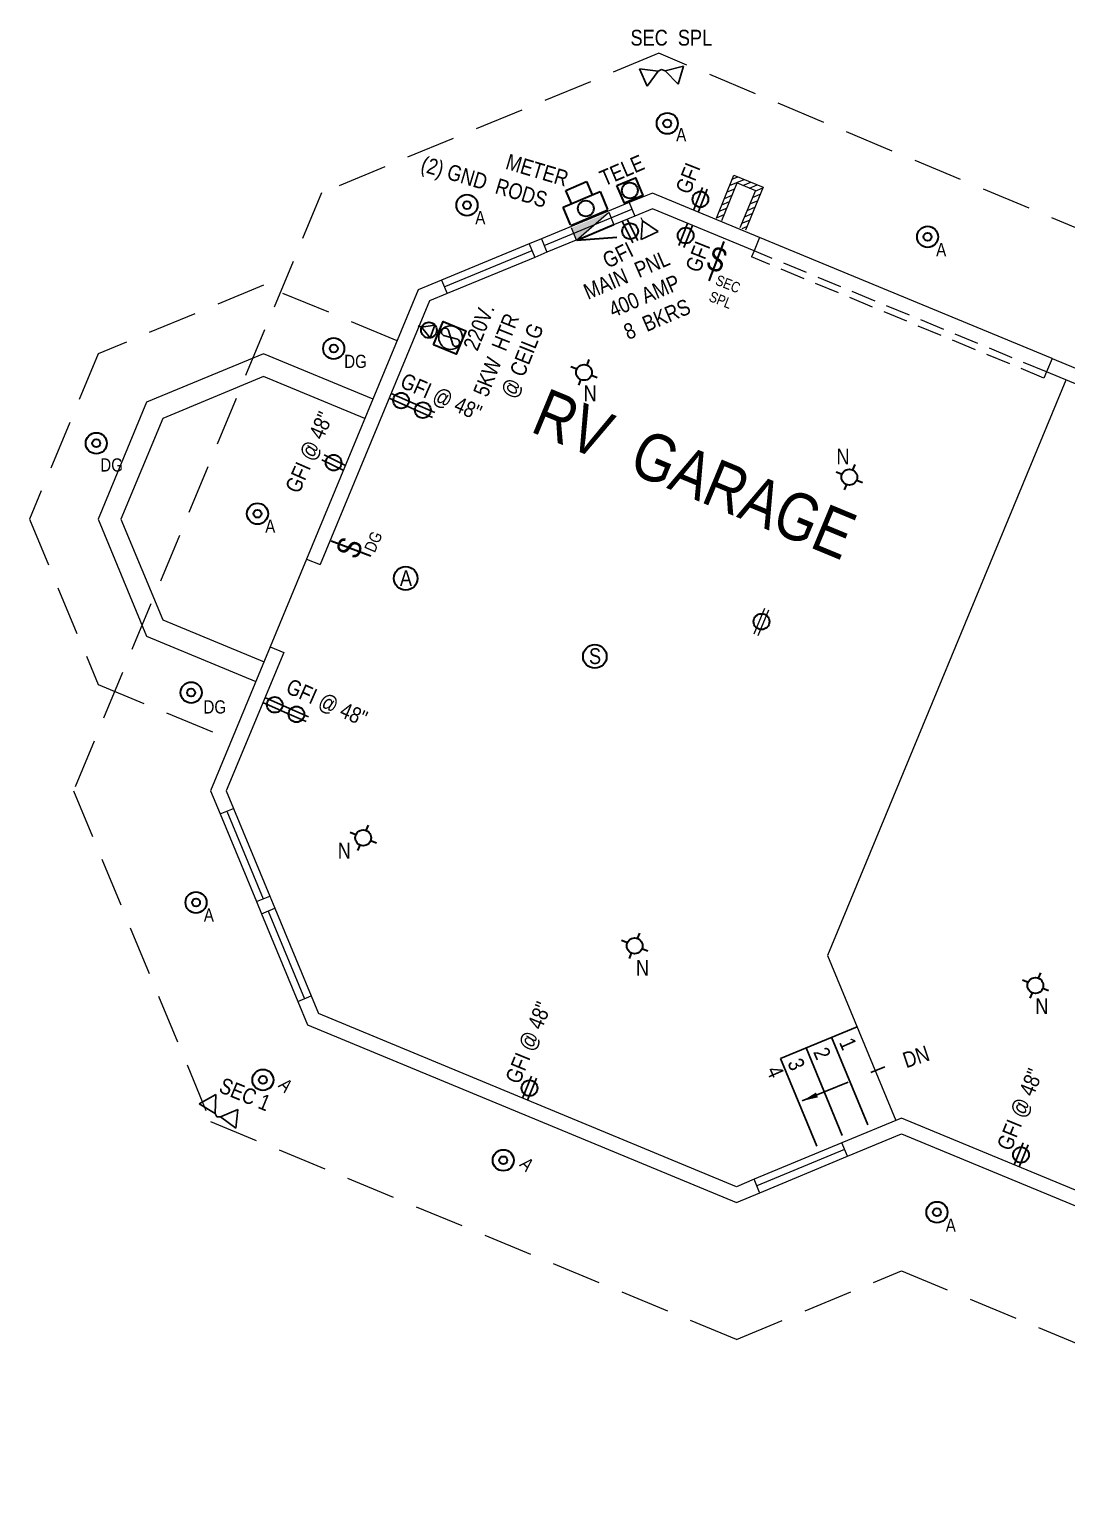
# Model space of a CAD drawing. Header units: inches. Extents: x 2775 to 14269, y 3098 to 7295.
# Drawn here: x 11877 to 12270, y 3803 to 4364 of the extents above; entities that cross this region are included whole.
import ezdxf

# ---------------------------------------------------------------- set-up
doc = ezdxf.new("R2010")
doc.units = ezdxf.units.IN
doc.header["$LTSCALE"] = 0.5
doc.header["$MEASUREMENT"] = 0
doc.linetypes.add('HIDDEN', pattern=[0.375, 0.25, -0.125])
for name, color, linetype, lineweight in [('ELEC', 6, 'CONTINUOUS', 30), ('FOUNDATION', 250, 'CONTINUOUS', 9), ('MASONRY', 250, 'HIDDEN', 9), ('ROOFLINE', 250, 'HIDDEN', 9), ('ROOM TEXT', 252, 'CONTINUOUS', 20), ('WALLS', 250, 'CONTINUOUS', 9), ('WINDOWS', 250, 'CONTINUOUS', 9)]:
    doc.layers.add(name, color=color, linetype=linetype, lineweight=lineweight)
doc.layers.add('ELECTRICAL', color=1, linetype='CONTINUOUS')
doc.layers.add('STAIRS', color=250, linetype='CONTINUOUS')
doc.styles.add('ARCHENT', font='technical.ttf', dxfattribs={"height": 6})
doc.styles.add('ARCHENTLTD', font='technical.ttf', dxfattribs={"height": 6})
doc.dimstyles.new('ARCHENTLTD', dxfattribs={"dimtxt": 12, "dimasz": 6, "dimexe": 9, "dimexo": 3, "dimgap": 1, "dimtad": 0, "dimdec": 4, "dimzin": 1, "dimdsep": 46, "dimlunit": 4, "dimtxsty": 'ARCHENT', "dimcen": 6, "dimaunit": 1, "dimadec": 5, "dimazin": 0, "dimtfac": 1, "dimtdec": 4, "dimtofl": 0, "dimtmove": 0, "dimatfit": 3, "dimfxl": 0, "dimfrac": 2, "dimtolj": 1, "dimtzin": 0, "dimarcsym": 0})

msp = doc.modelspace()

# ---------------------------------------------------------------- hatches: boundary and pattern name
at = {"layer": 'ELEC', "linetype": 'Continuous', "lineweight": 9, "ltscale": 50}
msp.add_hatch(color=1, dxfattribs=at).paths.add_polyline_path([(12096.85, 4294.52), (12082.81, 4288.7), (12084.75, 4284.04), (12084.75, 4284.04)])
at = {"layer": 'MASONRY', "lineweight": 9, "ltscale": 75}
h = msp.add_hatch(dxfattribs=at)
h.set_pattern_fill('ANSI31', color=256, scale=15, angle=22.5, style=0)
h.set_pattern_definition([(202.555994, (5192.9697, 16149.9798), (-0.719224, 1.73157207), [])])
h.paths.add_polyline_path([(12139.86, 4291.85), (12137.43, 4291.85), (12144.22, 4308.58), (12155.32, 4304.01), (12148.46, 4287.31), (12146.73, 4289.03), (12152.39, 4302.79), (12145.46, 4305.64)])

# ---------------------------------------------------------------- linework, layer by layer
at = {"layer": 'ELEC', "color": 1}
for p, q in [((12080.54, 4302.85, 27877.39), (12088.42, 4306.15, 27877.39)), ((12088.42, 4306.15, 27877.39), (12090.53, 4301.13, 27877.39)), ((12079.51, 4296.5, 27877.39), (12093.53, 4302.38, 27877.39)), ((12082.65, 4297.82, 27877.39), (12080.54, 4302.85, 27877.39)), ((12093.53, 4302.38, 27877.39), (12096.36, 4295.63, 27877.39)), ((12082.34, 4289.75, 27877.39), (12079.51, 4296.5, 27877.39)), ((12082.41, 4289.52), (12096.42, 4295.4)), ((12084.7, 4283.99), (12098.71, 4289.87)), ((12084.7, 4284), (12099.86, 4285.14))]:
    msp.add_line(p, q, dxfattribs=at)
at = {"layer": 'ELEC', "color": 1, "linetype": 'Continuous', "lineweight": 9, "ltscale": 50}
msp.add_line((12084.57, 4283.97), (12096.67, 4294.45), dxfattribs=at)
at = {"layer": 'ELEC', "color": 1, "lineweight": 20}
for p, q in [((12096.84, 4294.54), (12098.8, 4289.83)), ((12084.58, 4283.96), (12082.64, 4288.62))]:
    msp.add_line(p, q, dxfattribs=at)
at = {"layer": 'ELEC', "color": 7, "linetype": 'Continuous', "ltscale": 150}
for p, q in [((12088.58, 4236.58), (12089.44, 4238.66)), ((12084.67, 4234.97), (12082.5, 4235.86)), ((12092.45, 4231.75), (12090.21, 4232.67)), ((12085.43, 4228.96), (12086.29, 4231.03)), ((12190.03, 4198.92), (12189.18, 4196.85)), ((12183.01, 4196.13), (12185.25, 4195.21)), ((12190.8, 4192.91), (12192.96, 4192.02)), ((12186.89, 4191.3), (12186.03, 4189.22)), ((12000.99, 4058.45), (11998.82, 4059.35)), ((12004.9, 4060.06), (12005.76, 4062.15)), ((12001.75, 4052.45), (12002.6, 4054.52)), ((12008.77, 4055.23), (12006.53, 4056.16)), ((12107.77, 4019.09), (12108.63, 4021.18)), ((12103.86, 4017.48), (12101.69, 4018.38)), ((12104.62, 4011.48), (12105.48, 4013.55)), ((12111.64, 4014.26), (12109.4, 4015.19)), ((12255.78, 4002.44), (12253.61, 4003.33)), ((12259.68, 4004.05), (12260.55, 4006.13)), ((12256.54, 3996.44), (12257.39, 3998.5)), ((12263.56, 3999.22), (12261.32, 4000.14))]:
    msp.add_line(p, q, dxfattribs=at)
at = {"layer": 'ELEC', "color": 7, "linetype": 'Continuous', "lineweight": 9, "ltscale": 150}
for p, q in [((12151.99, 4134.72), (12155.99, 4144.41)), ((12153.43, 4134.01), (12157.44, 4143.71))]:
    msp.add_line(p, q, dxfattribs=at)
at = {"layer": 'ELEC', "color": 1}
for points in [[(12099.92, 4304.73), (12106.94, 4307.63), (12109.74, 4300.86), (12102.72, 4297.96)], [(12030.39, 4244.27), (12034.07, 4253.14), (12042.68, 4249.57), (12039.01, 4240.7)]]:
    msp.add_lwpolyline(points, close=True, dxfattribs=at)
at = {"layer": 'ELEC', "color": 4, "linetype": 'Continuous', "ltscale": 7.5}
for centre in [(12118.99, 4328.24), (12043.08, 4297.24), (12217.66, 4285.23), (11992.56, 4242.86), (11902.55, 4206.93), (11963.66, 4180.22), (11938.51, 4112.39), (11940.37, 4032.78), (11965.71, 3965.48), (12056.82, 3935), (12221.22, 3915.29)]:
    msp.add_circle(centre, 4, dxfattribs=at)
at = {"layer": 'ELEC', "color": 4, "linetype": 'Continuous'}
for centre in [(12118.99, 4328.24), (12043.08, 4297.24), (12217.66, 4285.23), (11992.56, 4242.86), (11902.55, 4206.93), (11963.66, 4180.22), (11938.51, 4112.39), (11940.37, 4032.78), (11965.71, 3965.48), (12056.82, 3935), (12221.22, 3915.29)]:
    msp.add_circle(centre, 1.5, dxfattribs=at)
at = {"layer": 'ELEC', "color": 1}
for centre in [(12104.79, 4302.81, 2064.64), (12088.12, 4295.94, 44589.53)]:
    msp.add_circle(centre, 3, dxfattribs=at)
at = {"layer": 'ELEC', "color": 7, "linetype": 'Continuous', "ltscale": 7.5}
for centre in [(12087.44, 4233.8), (12188.03, 4194.08), (12003.75, 4057.29), (12106.63, 4016.32), (12258.54, 4001.28)]:
    msp.add_circle(centre, 3, dxfattribs=at)
at = {"layer": 'ELEC', "color": 7, "linetype": 'Continuous', "lineweight": 30, "ltscale": 7.5}
msp.add_circle((12154.72, 4139.3), 3, dxfattribs=at)
at = {"layer": 'ELECTRICAL', "color": 7, "linetype": 'Continuous', "ltscale": 0.375}
for p, q in [((12118.19, 4348.2), (12125.11, 4349.98)), ((12125.11, 4349.98), (12123.14, 4343.09)), ((12108.49, 4348.91), (12115.57, 4348.11)), ((12111.35, 4342.33), (12108.49, 4348.91)), ((12115.57, 4348.11), (12111.35, 4342.33)), ((12123.14, 4343.09), (12118.19, 4348.2)), ((11947.83, 3959.89), (11941.54, 3956.44)), ((11947.63, 3952.74), (11947.83, 3959.89)), ((11941.54, 3956.44), (11947.63, 3952.74)), ((11956.23, 3954.29), (11949.7, 3951.44)), ((11949.7, 3951.44), (11955.43, 3947.17)), ((11955.43, 3947.17), (11956.23, 3954.29))]:
    msp.add_line(p, q, dxfattribs=at)
at = {"layer": 'ELECTRICAL', "color": 7, "linetype": 'Continuous', "ltscale": 0.75}
for p, q in [((12116.86, 4348.72), (12115.57, 4348.11)), ((12116.86, 4348.72), (12118.19, 4348.2)), ((11948.27, 3951.47), (11947.63, 3952.74)), ((11948.27, 3951.47), (11949.7, 3951.44))]:
    msp.add_line(p, q, dxfattribs=at)
at = {"layer": 'ELECTRICAL', "color": 1, "linetype": 'Continuous', "ltscale": 0.75}
for p, q in [((12129, 4295.61), (12132.3, 4303.99)), ((12130.86, 4294.88), (12134.16, 4303.25)), ((12102.02, 4290.96), (12106, 4282.89)), ((12103.81, 4291.85), (12107.8, 4283.77)), ((12109.63, 4291.3), (12109.07, 4284.2)), ((12109.63, 4291.3), (12115.54, 4287.29)), ((12109.63, 4291.3), (12115.54, 4287.29)), ((12123.39, 4281.92), (12126.7, 4290.3)), ((12125.26, 4281.19), (12128.56, 4289.57)), ((12115.54, 4287.29), (12109.07, 4284.2)), ((12024.52, 4251.41), (12025.86, 4250.91)), ((12025.86, 4250.91), (12030.93, 4251.77)), ((12025.86, 4250.91), (12029.13, 4246.91)), ((12030.93, 4251.77), (12029.13, 4246.91)), ((12036.07, 4249.75), (12037.7, 4244.33)), ((12034.18, 4247.86), (12039.46, 4246.37)), ((12013.58, 4223.99), (12021.81, 4220.36)), ((12014.38, 4225.82), (12022.62, 4222.19)), ((12022.62, 4222.19), (12030.86, 4218.57)), ((12021.81, 4220.36), (12030.05, 4216.73)), ((11996.11, 4196.69), (11988.05, 4200.69)), ((11997, 4198.48), (11988.94, 4202.49)), ((11965.67, 4108.63), (11973.9, 4105)), ((11966.47, 4110.46), (11974.71, 4106.83)), ((11973.9, 4105), (11982.14, 4101.37)), ((11974.71, 4106.83), (11982.95, 4103.21)), ((12064.16, 3958.57), (12067.56, 3966.91)), ((12066.01, 3957.82), (12069.41, 3966.15)), ((12250.48, 3933.23), (12253.89, 3941.57)), ((12252.34, 3932.48), (12255.74, 3940.81))]:
    msp.add_line(p, q, dxfattribs=at)
at = {"layer": 'ELECTRICAL', "color": 1, "linetype": 'Continuous', "lineweight": 9, "ltscale": 0.75}
msp.add_line((12109.01, 4292.59), (12109.63, 4291.3), dxfattribs=at)
at = {"layer": 'ELECTRICAL', "color": 1, "linetype": 'Continuous', "ltscale": 0.375}
for p, q in [((12109.07, 4284.2), (12109.63, 4291.3)), ((12109.63, 4291.3), (12115.54, 4287.29)), ((12115.54, 4287.29), (12109.07, 4284.2)), ((12025.86, 4250.91), (12030.93, 4251.77)), ((12029.13, 4246.91), (12025.86, 4250.91)), ((12030.93, 4251.77), (12029.13, 4246.91))]:
    msp.add_line(p, q, dxfattribs=at)
at = {"layer": 'ELECTRICAL', "color": 1, "linetype": 'Continuous', "lineweight": 30, "ltscale": 0.75}
for p, q in [((12140.43, 4283.51), (12134.73, 4268.58)), ((11991.64, 4169.89), (12006.58, 4164.18))]:
    msp.add_line(p, q, dxfattribs=at)
for centre, radius in [((12131.56, 4299.44), 2.98), ((12104.92, 4287.37), 2.98), ((12125.96, 4285.75), 2.98), ((12028.65, 4249.85), 2.98), ((12018.11, 4223.11), 2.98), ((12026.34, 4219.48), 2.98), ((11992.52, 4199.57), 2.98), ((12019.85, 4155.7), 4.48), ((11970.2, 4107.75), 2.98), ((11978.43, 4104.12), 2.98), ((12066.77, 3962.37), 2.98), ((12253.09, 3937.03), 2.98)]:
    msp.add_circle(centre, radius, dxfattribs=at)
at = {"layer": 'ELECTRICAL', "color": 1, "linetype": 'Continuous', "ltscale": 0.75}
msp.add_circle((12036.85, 4247.01), 4.48, dxfattribs=at)
at = {"layer": 'ELECTRICAL', "color": 7, "linetype": 'Continuous', "lineweight": 30, "ltscale": 0.75}
msp.add_circle((12091.54, 4126.09), 4.48, dxfattribs=at)
at = {"layer": 'ELECTRICAL', "color": 1, "linetype": 'Continuous', "ltscale": 0.75}
for centre, radius, start, end in [((12034.77, 4249.16), 1.43, 24.6746, 245.3254), ((12038.89, 4245.08), 1.41, 212.0012, 66.1622)]:
    msp.add_arc(centre, radius, start, end, dxfattribs=at)
for points in [[(12109.63, 4291.3), (12115.54, 4287.29), (12109.07, 4284.2), (12109.63, 4291.3)], [(12109.63, 4291.3), (12113.89, 4288.41), (12109.23, 4286.15), (12109.63, 4291.3)], [(12025.86, 4250.91), (12030.93, 4251.77), (12029.13, 4246.91), (12025.86, 4250.91)]]:
    msp.add_solid(points, dxfattribs=at)
at = {"layer": 'FOUNDATION', "lineweight": 9, "ltscale": 50}
msp.add_line((12264.85, 4239.04), (12154, 4284.99), dxfattribs=at)
at = {"layer": 'FOUNDATION', "lineweight": 9, "ltscale": 75}
msp.add_line((12151.89, 4279.91), (12150.93, 4277.6), dxfattribs=at)
at = {"layer": 'FOUNDATION', "linetype": 'HIDDEN', "lineweight": 9, "ltscale": 75}
for p, q in [((12261.79, 4231.65), (12150.93, 4277.6)), ((12262.74, 4233.96), (12151.89, 4279.91))]:
    msp.add_line(p, q, dxfattribs=at)
at = {"layer": 'FOUNDATION', "ltscale": 25}
for p, q in [((11965.96, 4240.85), (11921.62, 4222.49)), ((12007.45, 4223.67), (11965.96, 4240.85)), ((11965.96, 4232.2), (11927.74, 4216.36)), ((12004.38, 4216.28), (11965.96, 4232.2)), ((11921.62, 4222.49), (11903.25, 4178.14)), ((11927.74, 4216.36), (11911.91, 4178.14)), ((11903.25, 4178.14), (11921.62, 4133.79)), ((11911.91, 4178.14), (11927.74, 4139.92)), ((11982.3, 4163), (11968.49, 4129.75)), ((11927.74, 4139.92), (11966.14, 4124.01)), ((11921.62, 4133.79), (11963.07, 4116.62))]:
    msp.add_line(p, q, dxfattribs=at)
at = {"layer": 'FOUNDATION', "lineweight": 20, "ltscale": 75}
msp.add_line((12262.74, 4233.96), (12261.79, 4231.65), dxfattribs=at)
msp.add_line((12262.74, 4233.96), (12261.79, 4231.65), dxfattribs=at)
at = {"layer": 'FOUNDATION', "ltscale": 50}
msp.add_line((12270.13, 4230.89), (12179.68, 4012.67), dxfattribs=at)
at = {"layer": 'FOUNDATION', "ltscale": 75}
msp.add_line((12179.68, 4012.67), (12205.65, 3950.14), dxfattribs=at)
at = {"layer": 'MASONRY', "linetype": 'Continuous', "ltscale": 1.5}
for p, q in [((12137.62, 4292.32), (12144.22, 4308.58)), ((12144.22, 4308.58), (12155.32, 4304.01)), ((12155.32, 4304.01), (12148.64, 4287.75))]:
    msp.add_line(p, q, dxfattribs=at)
at = {"layer": 'ROOFLINE', "linetype": 'HIDDEN', "ltscale": 150}
for p, q in [((12115.85, 4354.82), (11987.9, 4301.86)), ((12593.36, 4154.73), (12115.85, 4354.82)), ((11987.9, 4301.86), (11893.92, 4075.16)), ((11893.92, 4075.16), (11945.86, 3949.7)), ((11945.86, 3949.7), (12145.24, 3867.06)), ((12145.24, 3867.06), (12207.79, 3893.09)), ((12207.79, 3893.09), (12424.32, 3803.34))]:
    msp.add_line(p, q, dxfattribs=at)
at = {"layer": 'ROOFLINE', "lineweight": 20, "ltscale": 150}
for p, q in [((11965.96, 4266.83), (11903.25, 4240.85)), ((12016.63, 4245.84), (11965.96, 4266.83)), ((11903.25, 4240.85), (11877.27, 4178.14)), ((11877.27, 4178.14), (11903.25, 4115.42)), ((11903.25, 4115.42), (11953.89, 4094.45))]:
    msp.add_line(p, q, dxfattribs=at)
at = {"layer": 'STAIRS', "linetype": 'Continuous', "ltscale": 50}
msp.add_line((12191.01, 3985.63), (12161.89, 3973.66), dxfattribs=at)
at = {"layer": 'STAIRS', "linetype": 'Continuous', "ltscale": 25}
for p, q in [((12181.3, 3981.68), (12195.04, 3948.44)), ((12171.59, 3977.67), (12185.34, 3944.4)), ((12161.89, 3973.66), (12175.65, 3940.37))]:
    msp.add_line(p, q, dxfattribs=at)
at = {"layer": 'WALLS', "ltscale": 1.5}
for p, q in [((12139.7, 4291.45), (12145.46, 4305.64)), ((12145.46, 4305.64), (12152.39, 4302.79)), ((12152.39, 4302.79), (12146.56, 4288.61))]:
    msp.add_line(p, q, dxfattribs=at)
at = {"layer": 'WALLS', "ltscale": 75}
for p, q in [((12113.35, 4301.84), (12104.56, 4298.2)), ((12154, 4284.99), (12113.35, 4301.84)), ((12104.56, 4298.2), (12106.66, 4293.12)), ((12113.35, 4295.88), (12106.66, 4293.12)), ((12071.3, 4284.43), (12066.68, 4282.52)), ((12066.68, 4282.52), (12068.78, 4277.44)), ((12071.3, 4284.43), (12073.4, 4279.35)), ((12154, 4284.99), (12151.89, 4279.91)), ((12154, 4284.99), (12151.89, 4279.91)), ((12073.4, 4279.35), (12068.78, 4277.44)), ((12033.41, 4268.75), (12024.62, 4265.11)), ((12033.41, 4268.75), (12035.52, 4263.67)), ((12024.62, 4265.11), (11982.3, 4163)), ((12028.83, 4260.9), (11987.38, 4160.9)), ((12035.52, 4263.67), (12028.83, 4260.9)), ((12264.85, 4239.04), (12262.74, 4233.96)), ((12264.85, 4239.04), (12262.74, 4233.96)), ((12264.85, 4239.04), (12287.02, 4229.85)), ((11968.51, 4129.74), (11945.88, 4075.15)), ((11973.59, 4127.64), (11951.83, 4075.15)), ((11945.88, 4075.15), (11949.52, 4066.36)), ((11951.83, 4075.15), (11954.6, 4068.46)), ((11949.52, 4066.36), (11954.6, 4068.46)), ((11963.28, 4033.1), (11968.37, 4035.2)), ((11963.28, 4033.1), (11965.2, 4028.48)), ((11965.2, 4028.48), (11970.28, 4030.58)), ((11968.37, 4035.2), (11970.28, 4030.58)), ((11978.97, 3995.21), (11984.05, 3997.32)), ((11984.05, 3997.32), (11986.81, 3990.64)), ((11978.97, 3995.21), (11982.6, 3986.43)), ((11982.6, 3986.43), (12145.2, 3919.04)), ((12187.26, 3936.52), (12185.15, 3941.6)), ((12187.25, 3936.53), (12207.76, 3945.07)), ((12207.76, 3945.07), (12424.33, 3855.3)), ((12154.01, 3922.73), (12151.9, 3927.81)), ((12145.2, 3919.04), (12154.02, 3922.7))]:
    msp.add_line(p, q, dxfattribs=at)
at = {"layer": 'WALLS', "lineweight": 20, "ltscale": 75}
for p, q in [((12104.56, 4298.2), (12071.3, 4284.43)), ((12106.66, 4293.12), (12073.4, 4279.35)), ((12066.68, 4282.52), (12033.41, 4268.75)), ((12068.78, 4277.44), (12035.52, 4263.67)), ((11949.52, 4066.36), (11963.28, 4033.1)), ((11954.6, 4068.46), (11968.37, 4035.2)), ((11970.28, 4030.58), (11984.05, 3997.32)), ((11965.2, 4028.48), (11978.97, 3995.21)), ((12154.02, 3922.7), (12187.25, 3936.53))]:
    msp.add_line(p, q, dxfattribs=at)
at = {"layer": 'WALLS', "ltscale": 50}
for p, q in [((12151.89, 4279.91), (12113.34, 4295.89)), ((12284.92, 4224.77), (12262.74, 4233.96)), ((11982.26, 4163.02), (11987.38, 4160.9)), ((11968.49, 4129.75), (11973.59, 4127.64)), ((12145.2, 3924.99), (11986.81, 3990.64)), ((12207.76, 3951.02), (12185.15, 3941.61)), ((12424.34, 3861.25), (12207.76, 3951.02)), ((12151.91, 3927.78), (12145.2, 3924.99))]:
    msp.add_line(p, q, dxfattribs=at)
at = {"layer": 'WALLS', "lineweight": 20, "ltscale": 50}
msp.add_line((12185.15, 3941.61), (12151.91, 3927.78), dxfattribs=at)
at = {"layer": 'WINDOWS', "lineweight": 9, "ltscale": 75}
for p, q in [((12072.35, 4281.89), (12105.61, 4295.66)), ((12034.47, 4266.21), (12067.73, 4279.98)), ((11952.06, 4067.41), (11965.83, 4034.15)), ((11967.74, 4029.53), (11981.51, 3996.27)), ((12186.21, 3939.06), (12152.95, 3925.27))]:
    msp.add_line(p, q, dxfattribs=at)

# ---------------------------------------------------------------- texts
at = {"layer": 'ELEC', "color": 1, "linetype": 'Continuous', "insert": (12029.72, 4325.56), "char_height": 6, "attachment_point": 1, "rotation": 343.4062, "style": 'ARCHENT'}
msp.add_mtext('                METER\\P(2) GND  RODS', dxfattribs=at)
at = {"layer": 'ELEC', "color": 1, "linetype": 'Continuous', "lineweight": 30, "char_height": 6, "attachment_point": 3, "style": 'ARCHENTLTD'}
for s, insert, rotation in [('TELE\\P  ', (12108.52, 4316.59), 23.215), ('MAIN  PNL\\P400 AMP\\P8  BKRS\\P  ', (12118.16, 4280.33), 23.215), ('220V.\\P5KW  HTR\\P@ CEILG\\P  ', (12048.14, 4260.5), 68.215)]:
    msp.add_mtext(s, dxfattribs=dict(at, insert=insert, rotation=rotation))
at = {"layer": 'ELECTRICAL', "color": 7, "linetype": 'Continuous', "ltscale": 0.375, "insert": (12105.06, 4363.74), "char_height": 6, "attachment_point": 1, "style": 'ARCHENT'}
msp.add_mtext('SEC  SPL', dxfattribs=at)
at = {"layer": 'ELECTRICAL', "color": 7, "linetype": 'Continuous', "ltscale": 0.375, "style": 'ARCHENT'}
for s, insert, char_height, width, attachment_point in [('A', (12122.38, 4326.46), 5, 26.5, 1), ('A', (12046.21, 4294.99), 5, 26.5, 1), ('A', (12220.92, 4282.88), 5, 26.5, 1), ('DG', (11996.53, 4240.49), 5, 26.5, 1), ('N', (12087.28, 4228.85), 6, 7, 1), ('N', (12188.08, 4198.89), 6, 7, 9), ('DG', (11904.08, 4201.21), 5, 26.5, 1), ('A', (11966.6, 4177.97), 5, 26.5, 1), ('S', (12089.33, 4129.2), 6, 6.875, 1), ('DG', (11943.18, 4109.44), 5, 26.5, 1), ('N', (11994.06, 4055.44), 6, 7, 1), ('A', (11943.32, 4030.53), 5, 26.5, 1), ('N', (12107.11, 4010.97), 6, 7, 1), ('N', (12258.49, 3996.46), 6, 7, 1), ('A', (12224.55, 3912.89), 5, 26.5, 1)]:
    msp.add_mtext(s, dxfattribs=dict(at, insert=insert, char_height=char_height, width=width, attachment_point=attachment_point))
at = {"layer": 'ELECTRICAL', "color": 1, "linetype": 'Continuous', "ltscale": 0.75, "attachment_point": 1, "style": 'ARCHENT'}
for s, insert, char_height, width, rotation in [('GFI', (12121.95, 4303.2), 6, 12.375, 68.4885), ('GFI', (12093.78, 4278.46), 6, 12.375, 26.2539), ('GFI', (12125.67, 4273.45), 6, 12.375, 68.4885), ('S', (12136.25, 4282.1), 9, 7.375, 339.0957), ('S', (11993.05, 4165.7), 9, 7.375, 69.0957)]:
    msp.add_mtext(s, dxfattribs=dict(at, insert=insert, char_height=char_height, width=width, rotation=rotation))
at = {"layer": 'ELECTRICAL', "color": 1, "linetype": 'Continuous', "ltscale": 0.375, "style": 'ARCHENT'}
for s, insert, char_height, width, attachment_point, rotation in [('SEC\\PSPL', (12138.39, 4270.93), 4, 26.5, 1, 338.3444), ('DG', (12008.17, 4165.13), 4.5, 20, 7, 66.7375)]:
    msp.add_mtext(s, dxfattribs=dict(at, insert=insert, char_height=char_height, width=width, attachment_point=attachment_point, rotation=rotation))
at = {"layer": 'ELECTRICAL', "color": 1, "linetype": 'Continuous', "ltscale": 0.75, "char_height": 6, "attachment_point": 1, "style": 'ARCHENT'}
for insert, rotation in [((12019.74, 4233.85), 336.2261), ((11973.95, 4189.94), 66.2261), ((11976.41, 4117.93), 336.2261), ((12057.4, 3965.79), 67.8042), ((12243.73, 3940.45), 67.8042)]:
    msp.add_mtext('GFI @ 48"', dxfattribs=dict(at, insert=insert, rotation=rotation))
at = {"layer": 'ELECTRICAL', "color": 1, "linetype": 'Continuous', "ltscale": 0.375, "insert": (12017.65, 4158.8), "char_height": 6, "width": 7, "attachment_point": 1, "style": 'ARCHENT'}
msp.add_mtext('A', dxfattribs=at)
at = {"layer": 'ELECTRICAL', "color": 7, "linetype": 'Continuous', "ltscale": 0.375, "attachment_point": 7, "style": 'ARCHENT'}
for s, insert, char_height, width, rotation in [('SEC 1', (11948.58, 3960.95), 6, 26.25, 337.6367), ('A', (11971.28, 3963.07), 5, 26.5, 315.0539), ('A', (12062.7, 3933.09), 5, 26.5, 315.0539)]:
    msp.add_mtext(s, dxfattribs=dict(at, insert=insert, char_height=char_height, width=width, rotation=rotation))
at = {"layer": 'ROOFLINE', "lineweight": 20, "ltscale": 150, "char_height": 6, "width": 14.1875, "attachment_point": 1, "style": 'ARCHENTLTD'}
for s, insert, rotation in [('1', (12189.5, 3982.14), 293.6091), ('2', (12179.7, 3978.49), 293.6091), ('DN', (12207.63, 3975.56), 18.4195), ('4', (12161.94, 3971.52), 293.6091), ('3', (12169.91, 3974.34), 293.6091)]:
    msp.add_mtext(s, dxfattribs=dict(at, insert=insert, rotation=rotation))
at = {"layer": 'ROOM TEXT', "insert": (12073.51, 4228.16, -1373.14), "char_height": 18, "width": 271, "attachment_point": 1, "rotation": 337.5, "style": 'ARCHENTLTD'}
msp.add_mtext('RV  GARAGE ', dxfattribs=at)

# ---------------------------------------------------------------- leaders
at = {"layer": 'ROOFLINE', "lineweight": 20, "ltscale": 150}
msp.add_leader([(12170.19, 3957.5), (12201.46, 3970.42)], dimstyle='ARCHENTLTD', override={"dimgap": 1, "dimtad": 0}, dxfattribs=at)

doc.saveas('drawing.dxf')
